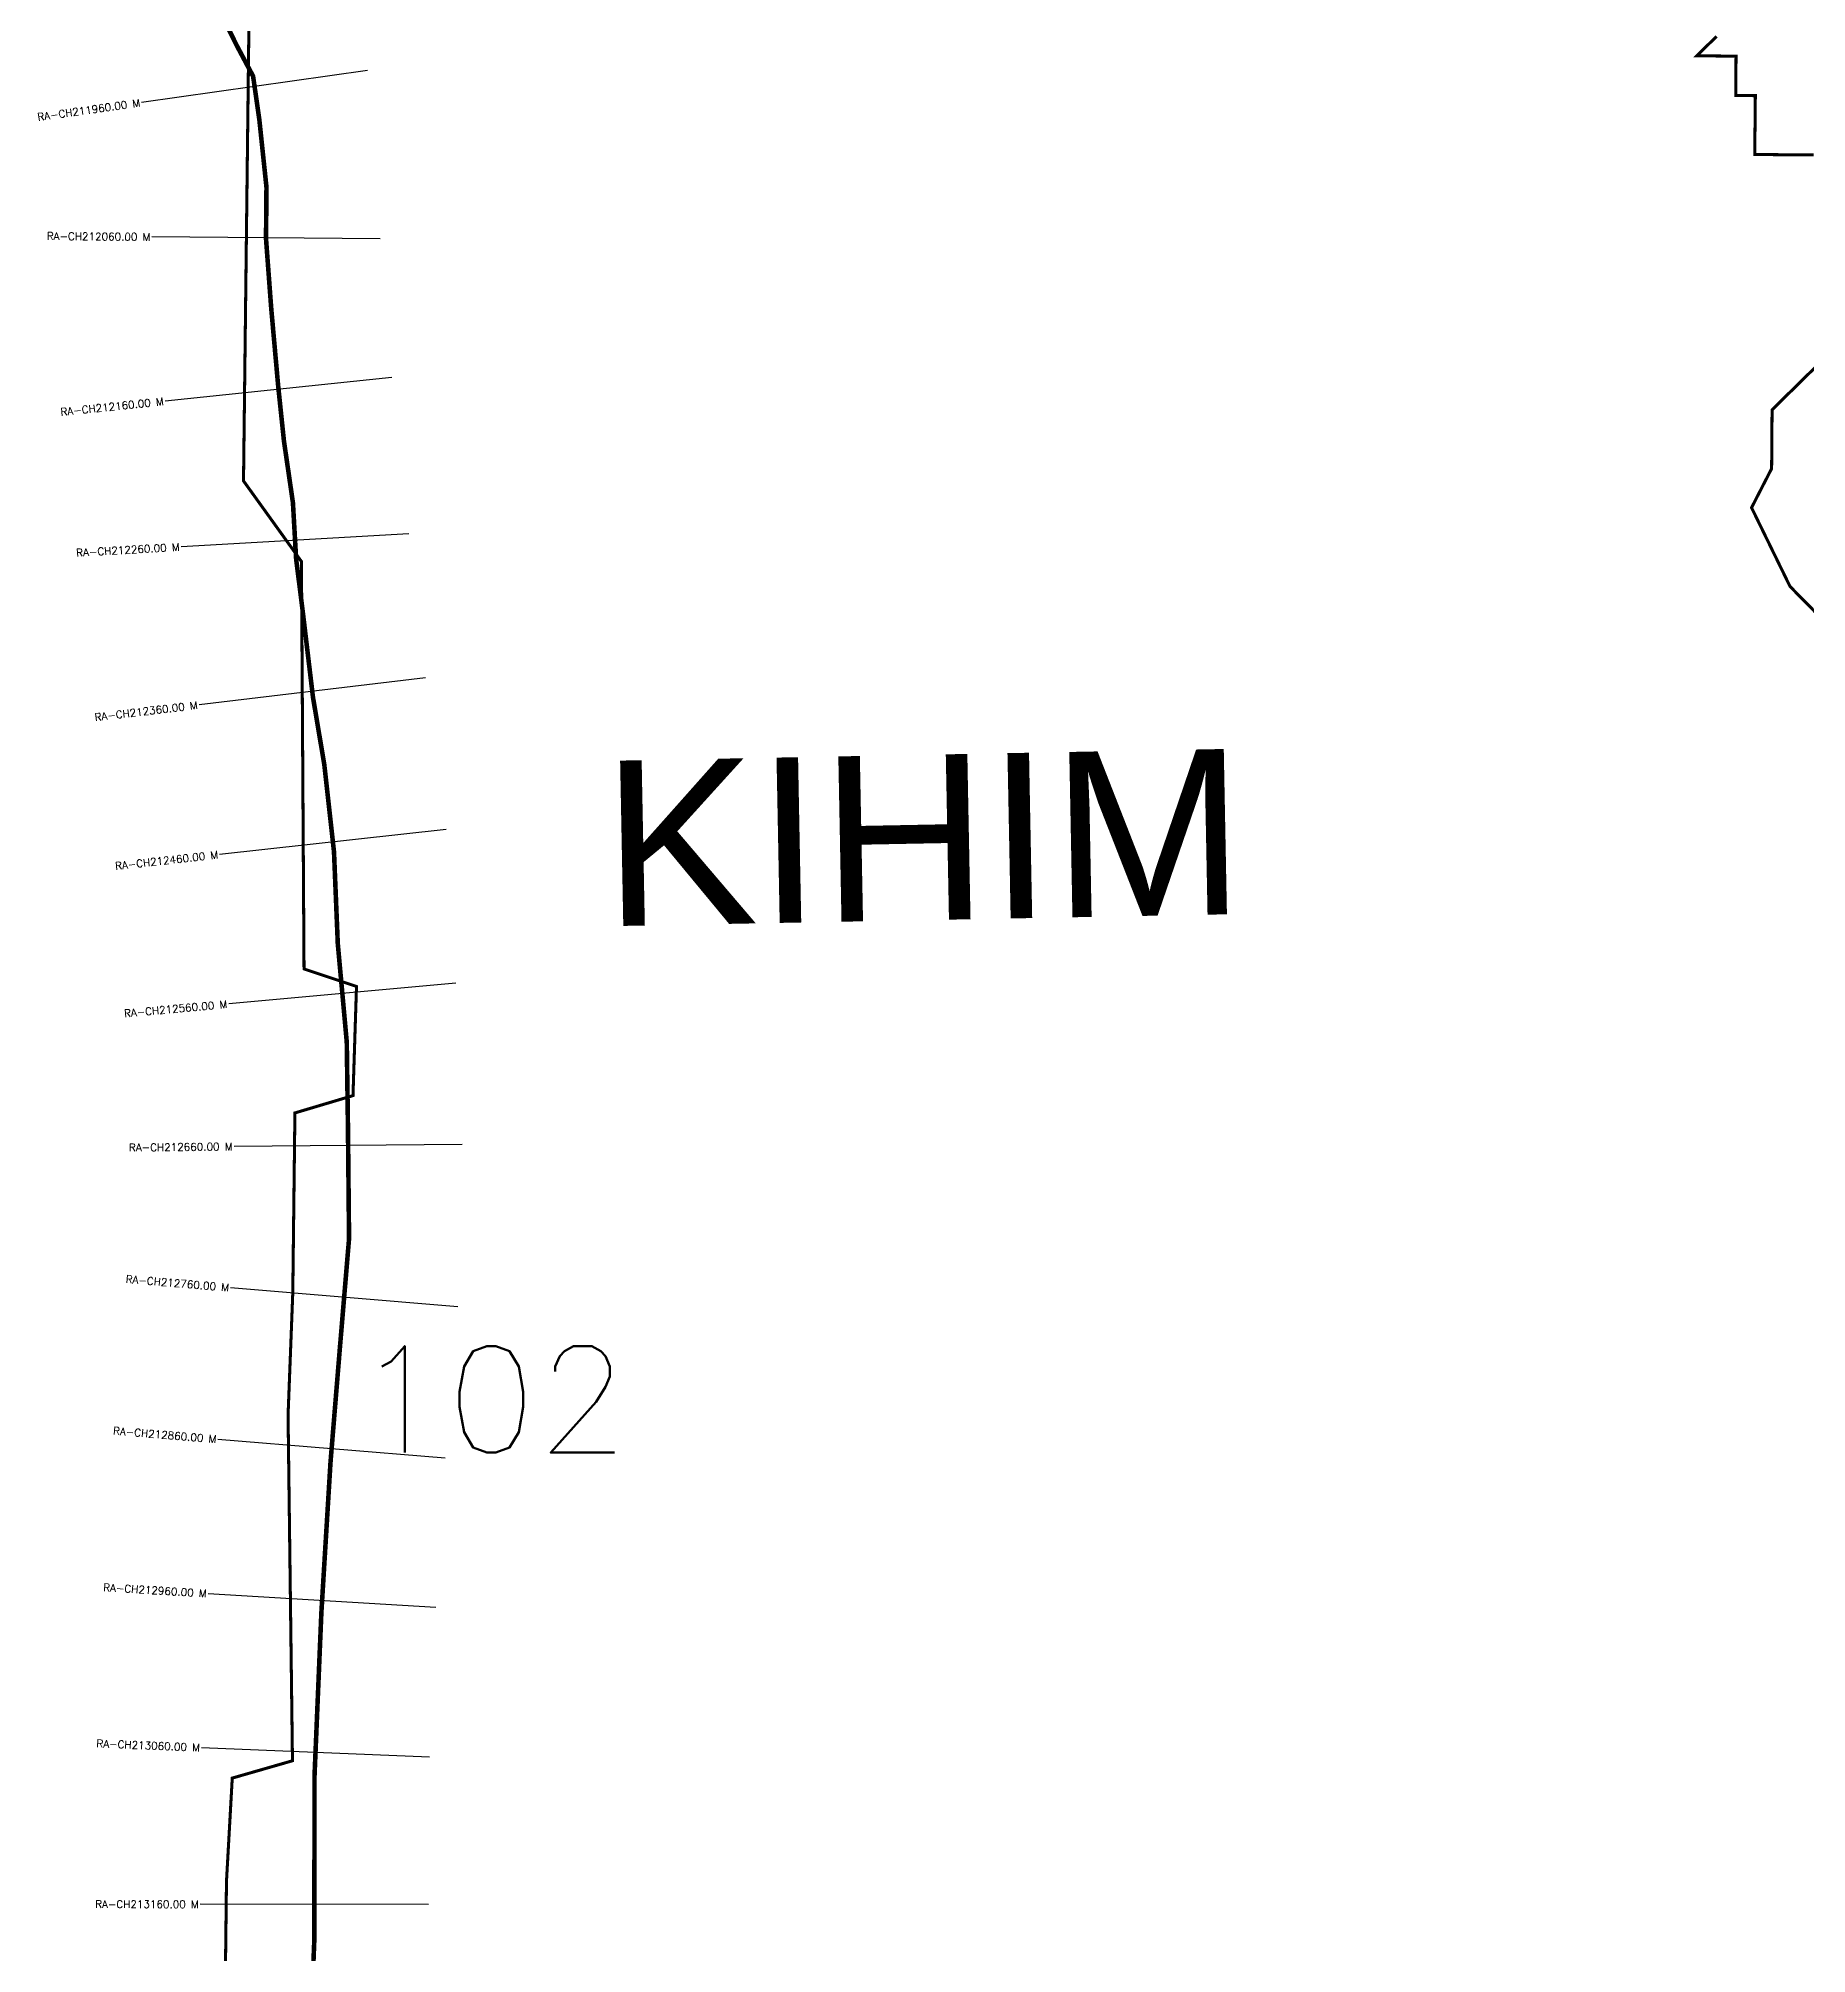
# Model space of a CAD drawing. Header units: metres. Extents: x 274520 to 277135, y 2070366 to 2075321.
# Drawn here: x 274665 to 275828, y 2071625 to 2072885 of the extents above; entities that cross this region are included whole.
import ezdxf
from ezdxf.enums import TextEntityAlignment as Align

# ---------------------------------------------------------------- set-up
doc = ezdxf.new("R2010")
doc.units = ezdxf.units.M
doc.header["$MEASUREMENT"] = 0
for name, color, linetype in [('CS', 134, 'Continuous'), ('CSMark', 6, 'Continuous'), ('NATURALLY PROTECTED', 3, 'Continuous'), ('VILLAGE NAME', 250, 'Continuous')]:
    doc.layers.add(name, color=color, linetype=linetype)
doc.styles.get("Standard").update_dxf_attribs({"font": 'simplex.shx'})

msp = doc.modelspace()

# ---------------------------------------------------------------- linework, layer by layer
at = {"color": 6, "const_width": 2, "flags": 128}
for points in [[(274787.6, 2071587.4), (274788.6, 2071673), (274792.4, 2071740.9), (274832, 2071752.3), (274829.1, 2071979.6), (274832.2, 2072060), (274833.6, 2072178.4), (274871.8, 2072189.8), (274874.1, 2072261.6), (274839.6, 2072273.1), (274837.9, 2072541.1), (274799.8, 2072594.1), (274803.8, 2072931.3)], [(275768.5, 2072886.5), (275755.5, 2072873.7), (275781.3, 2072873.5), (275781.1, 2072847.6), (275794, 2072847.5), (275793.6, 2072808.8), (275832.3, 2072808.5)], [(275857.1, 2072692.1), (275805, 2072640.9), (275804.7, 2072602.2), (275791.5, 2072576.5), (275816.8, 2072524.7), (276008.7, 2072329.3)]]:
    msp.add_lwpolyline(points, dxfattribs=at)
at = {"layer": 'CS'}
for p, q in [((274881.3, 2072864.1), (274732.8, 2072843)), ((274889.6, 2072753.4), (274739.6, 2072754.6)), ((274897.4, 2072662.2), (274748.2, 2072646.6)), ((274908.6, 2072559.3), (274758.8, 2072550.8)), ((274919.5, 2072464.6), (274770.6, 2072446.8)), ((274933.1, 2072364.9), (274784.1, 2072348.4)), ((274939.5, 2072263.7), (274790.1, 2072250.1)), ((274943.6, 2072157.7), (274793.6, 2072156.3)), ((274940.7, 2072050.9), (274791.3, 2072063.4)), ((274932.5, 2071951.3), (274783, 2071963.7)), ((274926.3, 2071853.2), (274776.6, 2071862.2)), ((274922.1, 2071754.7), (274772.2, 2071760.9)), ((274921.4, 2071657.7), (274771.4, 2071657.9))]:
    msp.add_line(p, q, dxfattribs=at)
at = {"layer": 'NATURALLY PROTECTED', "const_width": 3, "flags": 128}
msp.add_lwpolyline([(274781.3, 2072909), (274795.3, 2072880.6), (274806.1, 2072860.3), (274810.2, 2072831.8), (274814.9, 2072787.2), (274814.6, 2072753.4), (274818, 2072707.9), (274822.6, 2072656.5), (274826.4, 2072620.3), (274832.3, 2072579.8), (274834.4, 2072542.8), (274838.6, 2072509.4), (274845.5, 2072451.7), (274852.9, 2072407.7), (274859.3, 2072350.3), (274861.8, 2072289.7), (274867.7, 2072225.1), (274868.5, 2072167.6), (274869.2, 2072095.6), (274863.1, 2072022.9), (274857, 2071948.5), (274851, 2071849.7), (274846.5, 2071742.4), (274846.4, 2071635.3), (274842.6, 2071540.3)], dxfattribs=at)

# ---------------------------------------------------------------- texts
at = {"insert": (274872.8, 2072025), "char_height": 70, "attachment_point": 1}
msp.add_mtext_dynamic_manual_height_columns('102', width=95.172, gutter_width=1, heights=[0], dxfattribs=at)
at = {"layer": 'CSMark'}
for s, rotation, p in [('RA-CH211960.00 M', 8.0683, (274731.8, 2072842.9)), ('RA-CH212060.00 M', 359.5518, (274738.6, 2072754.6)), ('RA-CH212160.00 M', 5.9763, (274747.3, 2072646.5)), ('RA-CH212260.00 M', 3.2527, (274757.8, 2072550.7)), ('RA-CH212360.00 M', 6.8358, (274769.6, 2072446.7)), ('RA-CH212460.00 M', 6.329, (274783.1, 2072348.3)), ('RA-CH212560.00 M', 5.2227, (274789.1, 2072250)), ('RA-CH212660.00 M', 0.5426, (274792.6, 2072156.3)), ('RA-CH212760.00 M', 355.1963, (274790.3, 2072063.5)), ('RA-CH212860.00 M', 355.2757, (274782, 2071963.8)), ('RA-CH212960.00 M', 356.5379, (274775.6, 2071862.3)), ('RA-CH213060.00 M', 357.6263, (274771.2, 2071760.9)), ('RA-CH213160.00 M', 359.9179, (274770.4, 2071657.9))]:
    msp.add_text(s, height=5, rotation=rotation, dxfattribs=at).set_placement(p, align=Align.MIDDLE_RIGHT)
at = {"layer": 'VILLAGE NAME', "insert": (275035, 2072409.9), "char_height": 108.748, "attachment_point": 1, "rotation": 1.1028}
msp.add_mtext_dynamic_manual_height_columns('{\\fArial|b0|i0|c0|p34;KIHIM }', width=726.929, gutter_width=543.7, heights=[0], dxfattribs=at)

doc.saveas('drawing.dxf')
